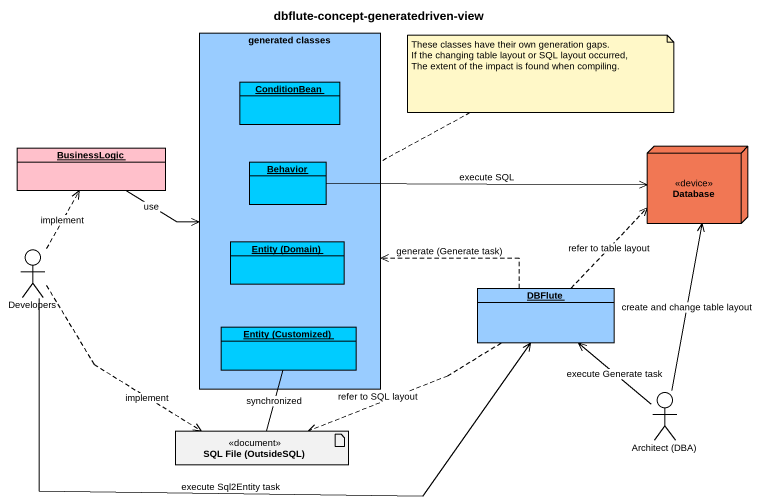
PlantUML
@startuml
title dbflute-concept-generatedriven-view
allowmixing
hide circle
hide empty members
rectangle "generated classes" as generated_classes #99CCFF {
  object ConditionBean #00CCFF
  object Behavior #00CCFF
  object "Entity (Domain)" as Entity_Domain #00CCFF
  object "Entity (Customized)" as Entity_Customized #00CCFF
}
object BusinessLogic #FFC0CB
node "Database" as Database_ <<device>> #F17754
actor Developers
object DBFlute #99CCFF
actor "Architect (DBA)" as Architect_DBA
artifact "SQL File (OutsideSQL)" as SQL_File_OutsideSQL <<document>>
BusinessLogic -right-> generated_classes : use
Behavior -right-> Database_ : execute SQL
Developers .up.> BusinessLogic : implement
Developers -right-> DBFlute : execute Sql2Entity task
Developers ..> SQL_File_OutsideSQL : implement
DBFlute .left.> generated_classes : generate (Generate task)
DBFlute .up.> Database_ : refer to table layout
DBFlute .left.> SQL_File_OutsideSQL : refer to SQL layout
Architect_DBA -up-> Database_ : create and change table layout
Architect_DBA -up-> DBFlute : execute Generate task
SQL_File_OutsideSQL -up- Entity_Customized : synchronized
note right of generated_classes
  These classes have their own generation gaps.
  If the changing table layout or SQL layout occurred,
  The extent of the impact is found when compiling.
end note
@enduml
